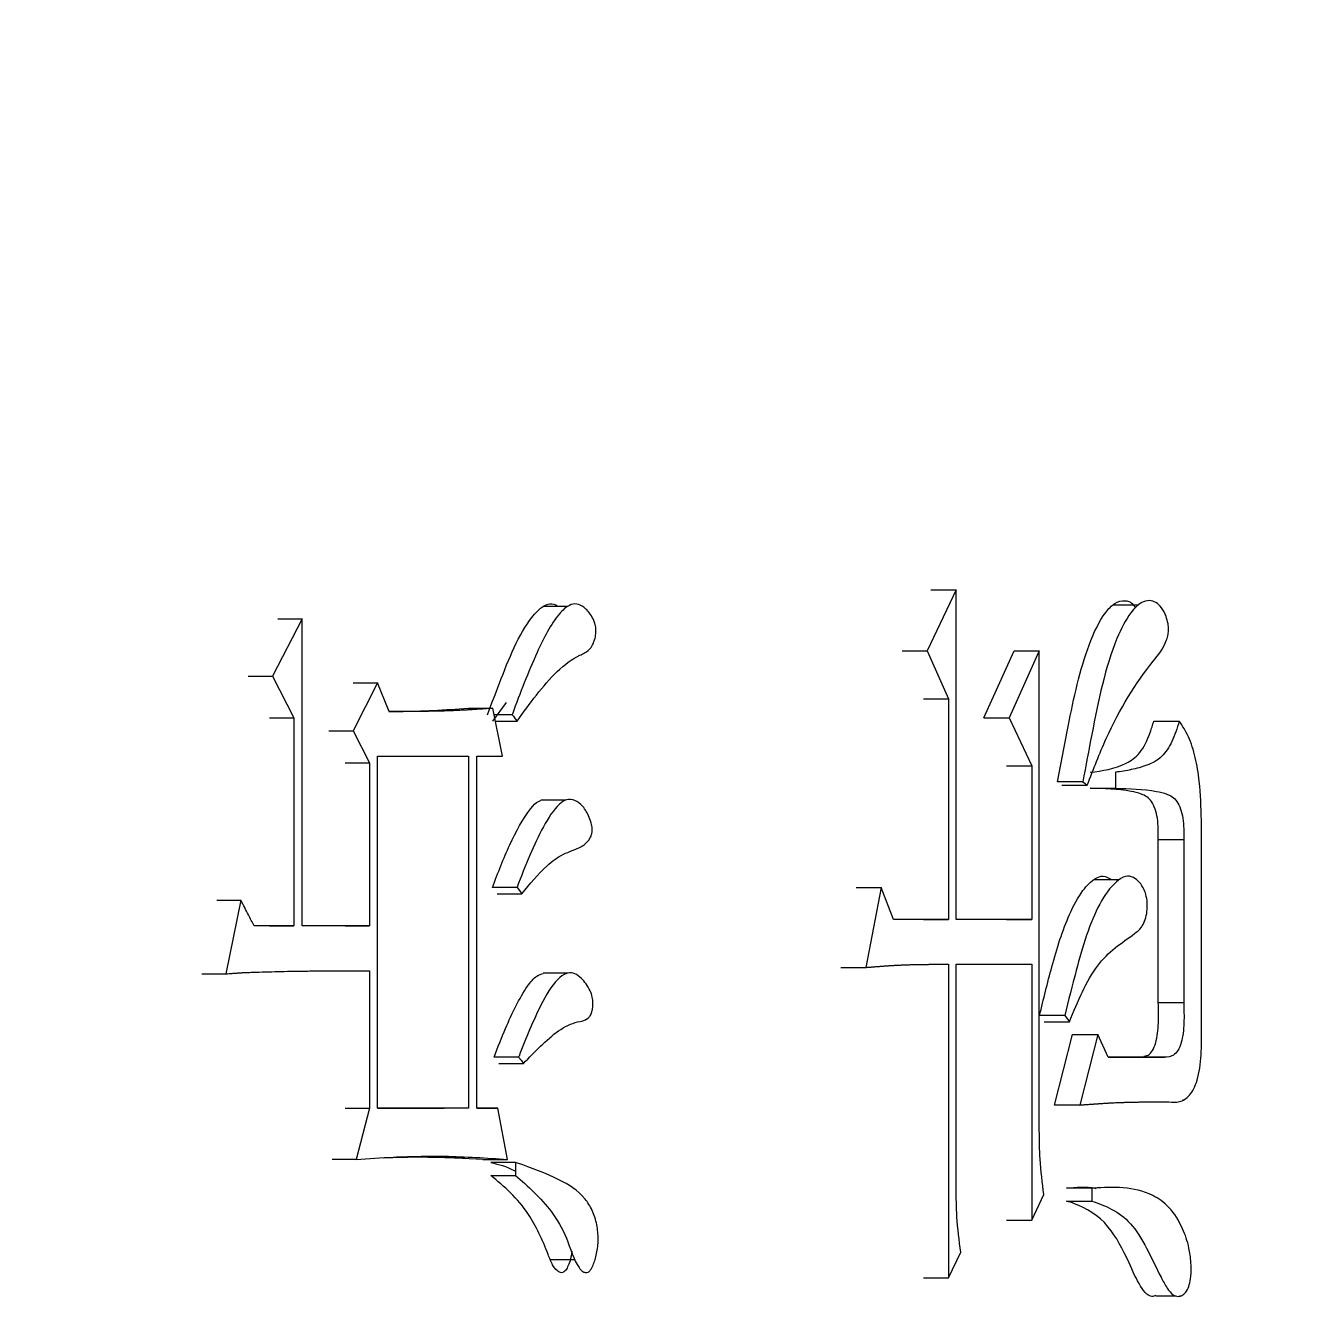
# Model space of a CAD drawing. Header units: millimetres. Extents: x 2085 to 4229, y 754 to 2271.
# Drawn here: x 3133.107 to 3137.425, y 981.681 to 985.978 of the extents above; entities that cross this region are included whole.
import ezdxf

# ---------------------------------------------------------------- set-up
doc = ezdxf.new("R2010")
doc.units = ezdxf.units.MM

msp = doc.modelspace()

# ---------------------------------------------------------------- linework, layer by layer
at = {"color": 7, "linetype": 'Continuous', "lineweight": 25}
for p, q in [((3136.2542, 984.0697), (3136.1562, 983.8642)), ((3136.2541, 982.9556), (3136.2542, 984.0697)), ((3134.9413, 984.0142), (3134.8576, 984.0142)), ((3136.8705, 984.0187), (3136.7841, 984.0187)), ((3134.0422, 983.9723), (3133.9417, 983.7776)), ((3133.9603, 983.9723), (3134.0422, 983.9723)), ((3134.0422, 982.9339), (3134.0422, 983.9723)), ((3136.0713, 983.8642), (3136.1562, 983.8642)), ((3136.1562, 983.8642), (3136.2284, 983.7019)), ((3136.3483, 983.637), (3136.4501, 983.8642)), ((3136.5355, 983.8642), (3136.4336, 983.637)), ((3136.4501, 983.8642), (3136.5355, 983.8642)), ((3136.5355, 982.2416), (3136.5355, 983.8642)), ((3133.8599, 983.7776), (3133.9417, 983.7776)), ((3133.9417, 983.7776), (3134.0143, 983.637)), ((3134.2975, 983.756), (3134.2145, 983.5937)), ((3134.2153, 983.756), (3134.2975, 983.756)), ((3134.3362, 983.6586), (3134.2975, 983.756)), ((3134.7326, 983.6889), (3134.6859, 983.6263)), ((3136.1434, 983.7019), (3136.2284, 983.7019)), ((3136.2284, 983.7019), (3136.2284, 982.9556)), ((3134.6046, 983.6695), (3134.6874, 983.6695)), ((3134.7201, 983.5072), (3134.6874, 983.6695)), ((3134.7528, 983.6479), (3134.6918, 983.6479)), ((3133.9325, 983.637), (3134.0143, 983.637)), ((3134.0143, 983.637), (3134.0143, 982.9339)), ((3134.6961, 983.6263), (3134.7691, 983.6263)), ((3136.3483, 983.637), (3136.4336, 983.637)), ((3136.4336, 983.637), (3136.5101, 983.4748)), ((3136.9228, 983.6263), (3137.0089, 983.6263)), ((3134.1324, 983.5937), (3134.2145, 983.5937)), ((3134.2145, 983.5937), (3134.2699, 983.4856)), ((3134.1877, 983.4856), (3134.2699, 983.4856)), ((3134.2699, 983.4856), (3134.2699, 982.9339)), ((3134.2975, 983.5072), (3134.6055, 983.5072)), ((3134.6328, 983.5072), (3134.7201, 983.5072)), ((3136.4247, 983.4748), (3136.5101, 983.4748)), ((3136.5101, 983.4748), (3136.5101, 982.9556)), ((3136.7935, 983.4532), (3136.7935, 983.3991)), ((3136.6121, 983.4099), (3136.6978, 983.4099)), ((3136.7077, 983.3991), (3136.7935, 983.3991)), ((3134.9336, 983.359), (3134.8499, 983.359)), ((3137.0836, 982.5878), (3137.0836, 983.2909)), ((3136.9378, 983.226), (3137.0239, 983.226)), ((3136.9378, 982.6743), (3136.9378, 983.226)), ((3137.0239, 983.226), (3137.0239, 982.6743)), ((3136.8054, 983.0896), (3136.719, 983.0896)), ((3134.7022, 983.0421), (3134.7854, 983.0421)), ((3135.9161, 983.0637), (3136.0008, 983.0637)), ((3136.0008, 983.0637), (3135.9488, 982.7933)), ((3136.0423, 982.9555), (3136.0008, 983.0637)), ((3133.7536, 983.0204), (3133.8352, 983.0204)), ((3133.8352, 983.0204), (3133.7846, 982.7716)), ((3136.2284, 982.9556), (3136.0423, 982.9555)), ((3136.1434, 982.9556), (3136.2284, 982.9556)), ((3136.5101, 982.9556), (3136.2541, 982.9556)), ((3136.4247, 982.9556), (3136.5101, 982.9556)), ((3134.0143, 982.9339), (3133.8801, 982.9339)), ((3133.9324, 982.9339), (3134.0143, 982.9339)), ((3134.2699, 982.9339), (3134.0422, 982.9339)), ((3134.1877, 982.9339), (3134.2699, 982.9339)), ((3134.2699, 982.7824), (3134.2699, 982.3173)), ((3135.8641, 982.7933), (3135.9488, 982.7933)), ((3136.2284, 982.8041), (3136.2284, 981.744)), ((3136.2541, 982.8041), (3136.5101, 982.8041)), ((3136.2541, 982.0469), (3136.2541, 982.8041)), ((3136.5101, 982.8041), (3136.5101, 981.9387)), ((3133.7031, 982.7716), (3133.7846, 982.7716)), ((3134.9417, 982.7742), (3134.858, 982.7742)), ((3136.9378, 982.6743), (3137.0239, 982.6743)), ((3136.5515, 982.6093), (3136.6371, 982.6093)), ((3136.6218, 982.631), (3136.6371, 982.6093)), ((3136.5868, 982.3282), (3136.6474, 982.5661)), ((3136.6474, 982.5661), (3136.7331, 982.5661)), ((3136.7331, 982.5661), (3136.6724, 982.3282)), ((3136.7683, 982.4904), (3136.7331, 982.5661)), ((3134.7746, 982.4904), (3134.6916, 982.4904)), ((3136.959, 982.4904), (3136.7683, 982.4904)), ((3136.7683, 982.4904), (3136.873, 982.4904)), ((3136.873, 982.4904), (3136.959, 982.4904)), ((3134.7077, 982.4688), (3134.7908, 982.4688)), ((3134.1877, 982.3173), (3134.2699, 982.3173)), ((3134.2699, 982.3173), (3134.2256, 982.1442)), ((3134.6055, 982.3173), (3134.2975, 982.3173)), ((3134.2975, 982.3173), (3134.5225, 982.3173)), ((3134.6055, 982.3173), (3134.5228, 982.3173)), ((3134.7038, 982.3173), (3134.6328, 982.3173)), ((3134.6328, 982.3173), (3134.7038, 982.3173)), ((3134.7364, 982.1442), (3134.7038, 982.3173)), ((3136.6724, 982.3282), (3136.5868, 982.3282)), ((3137.0194, 982.3459), (3137.0253, 982.3459)), ((3134.2256, 982.1442), (3134.1434, 982.1442)), ((3134.6533, 982.1442), (3134.5847, 982.1473)), ((3134.6536, 982.1442), (3134.7364, 982.1442)), ((3134.7637, 982.1334), (3134.6807, 982.1334)), ((3134.7637, 982.1334), (3134.7637, 982.0902)), ((3134.6805, 982.0903), (3134.7637, 982.0903)), ((3136.7129, 982.0469), (3136.6272, 982.0469)), ((3136.7129, 982.0469), (3136.7129, 982.0035)), ((3136.5101, 981.9387), (3136.5508, 982.0253)), ((3136.6272, 982.0035), (3136.7129, 982.0035)), ((3136.2284, 981.744), (3136.2696, 981.8306)), ((3134.8808, 981.8064), (3134.9645, 981.8064)), ((3136.9292, 981.6832), (3136.9983, 981.6832)), ((3137.0112, 981.6832), (3137.0158, 981.6832))]:
    msp.add_line(p, q, dxfattribs=at)
at = {"color": 7, "linetype": 'Continuous', "lineweight": 25, "flags": 128}
for points in [[(3136.1691, 984.0697), (3136.1906, 984.0697), (3136.2224, 984.0697), (3136.2542, 984.0697)], [(3134.7528, 983.6479), (3134.7569, 983.6424), (3134.763, 983.6343), (3134.7691, 983.6263)], [(3134.2975, 982.3173), (3134.2975, 982.9123), (3134.2975, 983.5072)], [(3134.6055, 983.5072), (3134.6055, 982.9123), (3134.6055, 982.3173)], [(3134.6328, 982.3173), (3134.6328, 982.9123), (3134.6328, 983.5072)], [(3136.6826, 983.4207), (3136.6552, 983.4207), (3136.6261, 983.4207), (3136.5969, 983.4207)], [(3136.6826, 983.4207), (3136.6902, 983.4153), (3136.6978, 983.4099)], [(3134.7691, 983.0637), (3134.7388, 983.0637), (3134.7124, 983.0637), (3134.6862, 983.0637)], [(3134.7691, 983.0637), (3134.7773, 983.0529), (3134.7854, 983.0421)], [(3136.6218, 982.631), (3136.5896, 982.631), (3136.5629, 982.631), (3136.5363, 982.631)], [(3134.7746, 982.4904), (3134.7827, 982.4796), (3134.7908, 982.4688)], [(3136.4247, 981.9387), (3136.446, 981.9387), (3136.4673, 981.9387), (3136.4887, 981.9387), (3136.5101, 981.9387)], [(3136.1434, 981.744), (3136.1646, 981.744), (3136.1859, 981.744), (3136.2071, 981.744), (3136.2284, 981.744)]]:
    msp.add_lwpolyline(points, dxfattribs=at)
at = {"color": 7, "linetype": 'Continuous', "lineweight": 25}
for points, knots in [([(3070.6545, 982.719), (3073.2148, 982.7439), (3076.7952, 982.7787), (3082.0645, 983.0574), (3086.5289, 983.3928), (3091.8449, 983.9584), (3097.4139, 984.7317), (3103.2274, 985.7417), (3109.1986, 986.9978), (3115.2747, 988.5085), (3121.4126, 990.2792), (3127.5778, 992.3133), (3133.7414, 994.6128), (3139.8782, 997.1781), (3145.9663, 1000.0084), (3151.9859, 1003.1022), (3157.9186, 1006.4568), (3163.7477, 1010.069), (3169.4575, 1013.9346), (3175.033, 1018.0487), (3180.4603, 1022.4059), (3185.726, 1027.0001), (3190.8173, 1031.8247), (3195.7222, 1036.8723), (3200.4291, 1042.1352), (3204.9269, 1047.6052), (3209.2051, 1053.2734), (3213.2538, 1059.1307), (3217.0634, 1065.1673), (3220.6251, 1071.3732), (3223.9303, 1077.7378), (3226.9712, 1084.2503), (3229.7403, 1090.8996), (3232.2307, 1097.674), (3234.4361, 1104.5616), (3236.3507, 1111.5505), (3237.9693, 1118.6281), (3239.2871, 1125.7818), (3240.3, 1132.9987), (3241.0044, 1140.2659), (3241.3973, 1147.5701), (3241.4762, 1154.898), (3241.2392, 1162.236), (3240.685, 1169.5707), (3239.8129, 1176.8884), (3238.6226, 1184.1754), (3237.1144, 1191.418), (3235.2894, 1198.6026), (3233.149, 1205.7155), (3230.6951, 1212.743), (3227.9303, 1219.6716), (3224.8576, 1226.4879), (3221.4805, 1233.1786), (3217.8029, 1239.7304), (3213.8292, 1246.1304), (3209.5642, 1252.3658), (3205.0131, 1258.4238), (3200.1811, 1264.2921), (3195.074, 1269.9585), (3189.6974, 1275.4111), (3184.2507, 1280.4587), (3178.7773, 1285.1109), (3173.319, 1289.3804), (3167.6941, 1293.4227), (3161.9127, 1297.2312), (3155.9852, 1300.7993), (3149.9228, 1304.1213), (3143.737, 1307.1916), (3137.4404, 1310.005), (3131.0467, 1312.557), (3124.5715, 1314.8431), (3118.0338, 1316.8593), (3111.4589, 1318.6019), (3104.886, 1320.0667), (3098.3922, 1321.2482), (3092.1027, 1322.1453), (3086.579, 1322.7288), (3081.6962, 1323.0964), (3076.8721, 1323.3361), (3070.8977, 1323.4532), (3065.3809, 1323.3429), (3060.1117, 1323.0711), (3055.6473, 1322.7337), (3050.3312, 1322.1687), (3044.7622, 1321.3952), (3038.9488, 1320.3852), (3032.9775, 1319.1292), (3026.9015, 1317.6185), (3020.7635, 1315.8478), (3014.5983, 1313.8136), (3008.4348, 1311.5141), (3002.2979, 1308.9489), (2996.2098, 1306.1186), (2990.1903, 1303.0248), (2984.2575, 1299.6701), (2978.4284, 1296.058), (2972.7187, 1292.1924), (2967.1431, 1288.0783), (2961.7158, 1283.7211), (2956.4502, 1279.1269), (2951.3588, 1274.3023), (2946.4539, 1269.2547), (2941.7471, 1263.9917), (2937.2493, 1258.5218), (2932.9711, 1252.8535), (2928.9224, 1246.9963), (2925.1127, 1240.9597), (2921.5509, 1234.7538), (2918.2462, 1228.389), (2915.2035, 1221.8771), (2912.4415, 1215.2256), (2910.1044, 1208.9436), (2908.8259, 1204.8384), (2908.2627, 1203.03)], [0, 0, 0, 0, 0.010207, 0.014274, 0.021037, 0.028056, 0.035587, 0.043451, 0.051578, 0.059911, 0.06841, 0.077044, 0.085791, 0.094634, 0.103558, 0.112554, 0.121612, 0.130726, 0.13989, 0.149098, 0.158347, 0.167633, 0.176954, 0.186306, 0.195688, 0.205098, 0.214535, 0.223996, 0.233481, 0.242989, 0.252518, 0.262068, 0.271639, 0.281229, 0.290838, 0.300466, 0.310113, 0.319778, 0.329461, 0.339162, 0.348881, 0.358618, 0.368373, 0.378146, 0.387938, 0.397748, 0.407578, 0.417427, 0.427296, 0.437185, 0.447097, 0.457031, 0.466988, 0.47697, 0.486979, 0.497016, 0.507082, 0.517181, 0.527315, 0.537488, 0.547704, 0.556915, 0.566123, 0.575327, 0.584526, 0.593719, 0.602905, 0.612082, 0.621247, 0.630396, 0.639524, 0.64862, 0.657668, 0.666638, 0.675463, 0.683979, 0.691963, 0.697606, 0.703501, 0.71122, 0.721427, 0.725494, 0.732257, 0.739276, 0.746807, 0.754671, 0.762798, 0.771131, 0.77963, 0.788264, 0.797011, 0.805853, 0.814778, 0.823774, 0.832832, 0.841946, 0.85111, 0.860318, 0.869567, 0.878853, 0.888174, 0.897526, 0.906908, 0.916318, 0.925755, 0.935216, 0.944701, 0.954208, 0.963738, 0.973288, 0.982858, 0.992449, 1, 1, 1, 1]), ([(3136.5969, 983.4207), (3136.6087, 983.4833), (3136.6385, 983.642), (3136.6834, 983.8477), (3136.7458, 983.9815), (3136.7905, 984.0275), (3136.8218, 984.0363), (3136.8463, 984.0292), (3136.8564, 984.0152), (3136.8597, 984.0105)], [0, 0, 0, 0, 0.230113, 0.582915, 0.761626, 0.839199, 0.91746, 0.972398, 1, 1, 1, 1]), ([(3136.6978, 983.4098), (3136.7185, 983.4634), (3136.7812, 983.6255), (3136.876, 983.7789), (3136.9581, 983.8731), (3136.9713, 983.918), (3136.9728, 983.9372), (3136.9708, 983.9584), (3136.9636, 983.9843), (3136.9497, 984.0107), (3136.9299, 984.0295), (3136.9065, 984.0358), (3136.8767, 984.0274), (3136.8368, 983.9879), (3136.767, 983.8508), (3136.7242, 983.6409), (3136.6925, 983.4745), (3136.6826, 983.4209), (3136.6826, 983.4207)], [0, 0, 0, 0, 0.116248, 0.351545, 0.417546, 0.429975, 0.440278, 0.450547, 0.466965, 0.490882, 0.515264, 0.540739, 0.570383, 0.616277, 0.689853, 0.900941, 0.999644, 1, 1, 1, 1]), ([(3134.6696, 983.6479), (3134.6848, 983.6886), (3134.7304, 983.8115), (3134.7882, 983.9486), (3134.8533, 984.0143), (3134.8802, 984.0247), (3134.8987, 984.0223), (3134.9063, 984.0143), (3134.9065, 984.0142)], [0, 0, 0, 0, 0.248256, 0.747976, 0.841052, 0.91959, 0.998812, 1, 1, 1, 1]), ([(3134.7691, 983.6263), (3134.7908, 983.6561), (3134.8562, 983.7457), (3134.9378, 983.8342), (3135.0085, 983.8597), (3135.0254, 983.8832), (3135.0331, 983.9043), (3135.0364, 983.9254), (3135.0357, 983.9442), (3135.0308, 983.9639), (3135.0177, 983.9891), (3134.9971, 984.0114), (3134.9712, 984.0251), (3134.9419, 984.0185), (3134.8917, 983.9718), (3134.8269, 983.8425), (3134.7792, 983.7209), (3134.753, 983.6486), (3134.7528, 983.6479)], [0, 0, 0, 0, 0.113222, 0.341327, 0.387566, 0.408095, 0.428648, 0.444625, 0.457844, 0.471063, 0.493511, 0.536211, 0.570053, 0.604097, 0.65629, 0.801568, 0.997978, 1, 1, 1, 1]), ([(3134.3361, 983.6589), (3134.3472, 983.6589), (3134.3977, 983.659), (3134.4872, 983.6619), (3134.5653, 983.667), (3134.6044, 983.6695)], [0, 0, 0, 0, 0.123403, 0.561636, 1, 1, 1, 1]), ([(3134.6874, 983.6695), (3134.6779, 983.6688), (3134.6635, 983.6678), (3134.648, 983.6667), (3134.6397, 983.6662), (3134.6349, 983.6659), (3134.6289, 983.6655), (3134.6241, 983.6652), (3134.6181, 983.6648), (3134.6134, 983.6645), (3134.6074, 983.6641), (3134.6026, 983.6639), (3134.5966, 983.6635), (3134.5918, 983.6633), (3134.5858, 983.6629), (3134.5798, 983.6626), (3134.5738, 983.6623), (3134.5679, 983.662), (3134.5619, 983.6618), (3134.5547, 983.6614), (3134.5475, 983.6612), (3134.5415, 983.6609), (3134.5355, 983.6607), (3134.5271, 983.6604), (3134.5175, 983.6602), (3134.5091, 983.6599), (3134.5031, 983.6598), (3134.4983, 983.6597), (3134.4922, 983.6596), (3134.4874, 983.6595), (3134.4814, 983.6594), (3134.4766, 983.6593), (3134.4706, 983.6592), (3134.4646, 983.6591), (3134.4586, 983.659), (3134.4526, 983.659), (3134.4477, 983.6589), (3134.4417, 983.6589), (3134.4369, 983.6588), (3134.4309, 983.6588), (3134.4261, 983.6587), (3134.42, 983.6587), (3134.4152, 983.6587), (3134.4092, 983.6587), (3134.4044, 983.6587), (3134.3983, 983.6586), (3134.3935, 983.6586), (3134.3875, 983.6586), (3134.3827, 983.6586), (3134.3766, 983.6586), (3134.3718, 983.6586), (3134.3658, 983.6586), (3134.3609, 983.6586), (3134.3549, 983.6586), (3134.3501, 983.6586), (3134.3434, 983.6586), (3134.3392, 983.6586), (3134.3362, 983.6586)], [0, 0, 0, 0, 0.082056, 0.123084, 0.133341, 0.153855, 0.164112, 0.184626, 0.194883, 0.215397, 0.225654, 0.246168, 0.256425, 0.276939, 0.287196, 0.30771, 0.328224, 0.338481, 0.358995, 0.379509, 0.400023, 0.420537, 0.430794, 0.451308, 0.492336, 0.51285, 0.523107, 0.543621, 0.553878, 0.574392, 0.584649, 0.605163, 0.61542, 0.635934, 0.656448, 0.666705, 0.687219, 0.697476, 0.71799, 0.728247, 0.748761, 0.759018, 0.779532, 0.789789, 0.810303, 0.82056, 0.841074, 0.851331, 0.871845, 0.882102, 0.902616, 0.912873, 0.933387, 0.943644, 0.964158, 0.974415, 1, 1, 1, 1]), ([(3136.7077, 983.4532), (3136.7488, 983.4584), (3136.8063, 983.4658), (3136.8776, 983.5131), (3136.9065, 983.5727), (3136.9189, 983.6134), (3136.9228, 983.6263)], [0, 0, 0, 0, 0.501394, 0.702631, 0.905702, 1, 1, 1, 1]), ([(3137.0089, 983.6263), (3137.0012, 983.602), (3136.9861, 983.5542), (3136.9482, 983.4979), (3136.8992, 983.4761), (3136.8467, 983.4607), (3136.8112, 983.4557), (3136.7935, 983.4532)], [0, 0, 0, 0, 0.1777081, 0.35, 0.5672223, 0.7837017, 1, 1, 1, 1]), ([(3137.0836, 983.2909), (3137.0825, 983.3353), (3137.0808, 983.4081), (3137.0644, 983.5037), (3137.042, 983.5758), (3137.0198, 983.6096), (3137.0089, 983.6263)], [0, 0, 0, 0, 0.347259, 0.569852, 0.787887, 1, 1, 1, 1]), ([(3136.9378, 983.226), (3136.9381, 983.2503), (3136.9386, 983.2976), (3136.9171, 983.3618), (3136.8813, 983.3811), (3136.8124, 983.3962), (3136.7541, 983.3978), (3136.7077, 983.3991)], [0, 0, 0, 0, 0.130352, 0.254709, 0.382976, 0.510106, 1, 1, 1, 1]), ([(3136.7935, 983.3991), (3136.8399, 983.3978), (3136.8983, 983.3962), (3136.9673, 983.3811), (3137.0031, 983.3619), (3137.0246, 983.2977), (3137.0241, 983.2503), (3137.0239, 983.226)], [0, 0, 0, 0, 0.490042, 0.617207, 0.745492, 0.869777, 1, 1, 1, 1]), ([(3134.686, 983.0637), (3134.7047, 983.1127), (3134.7424, 983.2111), (3134.7956, 983.3077), (3134.8349, 983.3537), (3134.8471, 983.3567), (3134.8499, 983.3574)], [0, 0, 0, 0, 0.419977, 0.842492, 0.96479, 1, 1, 1, 1]), ([(3134.7854, 983.0421), (3134.8127, 983.0756), (3134.8568, 983.1298), (3134.9255, 983.1804), (3134.9756, 983.1932), (3135.0076, 983.216), (3135.0191, 983.2357), (3135.0229, 983.248), (3135.0238, 983.2615), (3135.0212, 983.2801), (3135.0114, 983.3084), (3134.9927, 983.3402), (3134.9652, 983.3605), (3134.9369, 983.3641), (3134.8985, 983.3362), (3134.8568, 983.27), (3134.8108, 983.1726), (3134.7831, 983.101), (3134.7692, 983.064), (3134.7691, 983.0637)], [0, 0, 0, 0, 0.157954, 0.255242, 0.35249, 0.401724, 0.417192, 0.427834, 0.438557, 0.45242, 0.478029, 0.52635, 0.573066, 0.619079, 0.658607, 0.768684, 0.881292, 0.999134, 1, 1, 1, 1]), ([(3136.5363, 982.631), (3136.5497, 982.686), (3136.5788, 982.8049), (3136.6245, 982.9535), (3136.678, 983.0518), (3136.7181, 983.0928), (3136.7515, 983.1058), (3136.7684, 983.0964), (3136.7769, 983.0917)], [0, 0, 0, 0, 0.257863, 0.558231, 0.726196, 0.856576, 0.928062, 1, 1, 1, 1]), ([(3136.6371, 982.6093), (3136.6661, 982.679), (3136.7249, 982.8199), (3136.8226, 982.8812), (3136.8784, 982.9233), (3136.8926, 982.9481), (3136.8993, 982.9749), (3136.9016, 983.0045), (3136.8986, 983.0332), (3136.8891, 983.0604), (3136.8741, 983.0829), (3136.8527, 983.1007), (3136.825, 983.104), (3136.7842, 983.0766), (3136.7176, 982.984), (3136.6669, 982.8142), (3136.6343, 982.6818), (3136.6218, 982.631)], [0, 0, 0, 0, 0.175531, 0.354652, 0.388166, 0.407747, 0.427401, 0.446675, 0.466945, 0.484382, 0.511375, 0.539761, 0.574487, 0.616877, 0.705288, 0.887114, 1, 1, 1, 1]), ([(3133.8801, 982.9339), (3133.8737, 982.9462), (3133.863, 982.9668), (3133.848, 982.9957), (3133.8395, 983.0122), (3133.8352, 983.0204)], [0, 0, 0, 0, 0.428366, 0.714182, 1, 1, 1, 1]), ([(3133.7846, 982.7716), (3133.7882, 982.7719), (3133.7953, 982.7725), (3133.8042, 982.7731), (3133.8131, 982.7738), (3133.8203, 982.7743), (3133.8292, 982.7749), (3133.8363, 982.7754), (3133.8434, 982.7758), (3133.8505, 982.7761), (3133.8577, 982.7764), (3133.8701, 982.7769), (3133.9075, 982.7781), (3133.9572, 982.7796), (3134.0139, 982.7808), (3134.0493, 982.7811), (3134.0741, 982.7814), (3134.0864, 982.7815), (3134.0935, 982.7816), (3134.1006, 982.7816), (3134.1076, 982.7817), (3134.1165, 982.7818), (3134.1235, 982.7818), (3134.1323, 982.7819), (3134.1394, 982.7819), (3134.1464, 982.782), (3134.1535, 982.782), (3134.1606, 982.7821), (3134.1694, 982.7821), (3134.1764, 982.7821), (3134.1852, 982.7822), (3134.1923, 982.7822), (3134.1993, 982.7822), (3134.2063, 982.7823), (3134.2134, 982.7823), (3134.2204, 982.7823), (3134.2257, 982.7823), (3134.2301, 982.7823), (3134.2345, 982.7823), (3134.238, 982.7824), (3134.2424, 982.7824), (3134.2459, 982.7824), (3134.2503, 982.7824), (3134.2538, 982.7824), (3134.2573, 982.7824), (3134.2624, 982.7824), (3134.2666, 982.7824), (3134.2699, 982.7824)], [0, 0, 0, 0, 0.021887, 0.043773, 0.054717, 0.076603, 0.087547, 0.109433, 0.120377, 0.13132, 0.153207, 0.16415, 0.207923, 0.383017, 0.470564, 0.558111, 0.601884, 0.623771, 0.634714, 0.645657, 0.667544, 0.678487, 0.700374, 0.711317, 0.733204, 0.744147, 0.755091, 0.776977, 0.787921, 0.809807, 0.820751, 0.842637, 0.853581, 0.864524, 0.886411, 0.897354, 0.908297, 0.919241, 0.924712, 0.935656, 0.941127, 0.952071, 0.957542, 0.968486, 0.973957, 0.979429, 1, 1, 1, 1]), ([(3135.9488, 982.7933), (3135.9505, 982.7934), (3135.9539, 982.7937), (3135.959, 982.7941), (3135.9641, 982.7946), (3135.9693, 982.795), (3135.9735, 982.7953), (3135.9778, 982.7957), (3135.9821, 982.796), (3135.9872, 982.7964), (3135.9914, 982.7968), (3135.9957, 982.7971), (3136, 982.7974), (3136.0051, 982.7978), (3136.0093, 982.7981), (3136.0136, 982.7984), (3136.0179, 982.7987), (3136.0221, 982.799), (3136.0264, 982.7993), (3136.0307, 982.7996), (3136.0358, 982.7999), (3136.04, 982.8002), (3136.0443, 982.8004), (3136.0485, 982.8006), (3136.0528, 982.8009), (3136.0571, 982.8011), (3136.0613, 982.8013), (3136.0664, 982.8015), (3136.0707, 982.8017), (3136.0749, 982.8019), (3136.0792, 982.802), (3136.0834, 982.8022), (3136.0877, 982.8023), (3136.0919, 982.8025), (3136.097, 982.8026), (3136.1013, 982.8028), (3136.1055, 982.8029), (3136.1098, 982.803), (3136.114, 982.8031), (3136.1183, 982.8032), (3136.1225, 982.8033), (3136.1268, 982.8034), (3136.131, 982.8034), (3136.1353, 982.8035), (3136.1404, 982.8036), (3136.1446, 982.8036), (3136.1489, 982.8037), (3136.1531, 982.8037), (3136.1573, 982.8038), (3136.1616, 982.8038), (3136.1658, 982.8039), (3136.1709, 982.8039), (3136.1752, 982.8039), (3136.1794, 982.804), (3136.1836, 982.804), (3136.1879, 982.804), (3136.1921, 982.804), (3136.1963, 982.804), (3136.2014, 982.804), (3136.2057, 982.8041), (3136.2099, 982.8041), (3136.2141, 982.8041), (3136.2183, 982.8041), (3136.2231, 982.8041), (3136.2262, 982.8041), (3136.2284, 982.8041)], [0, 0, 0, 0, 0.018243, 0.036487, 0.05473, 0.072974, 0.091217, 0.100339, 0.118582, 0.136826, 0.155069, 0.164191, 0.182434, 0.200678, 0.218921, 0.228043, 0.246286, 0.26453, 0.273652, 0.291895, 0.310138, 0.328382, 0.337504, 0.355747, 0.37399, 0.383112, 0.401356, 0.419599, 0.437843, 0.446964, 0.465208, 0.483451, 0.492573, 0.510816, 0.52906, 0.547303, 0.556425, 0.574668, 0.592912, 0.602033, 0.620277, 0.63852, 0.647642, 0.665886, 0.684129, 0.702372, 0.711494, 0.729738, 0.747981, 0.757103, 0.775346, 0.79359, 0.811833, 0.820955, 0.839198, 0.857442, 0.866563, 0.884807, 0.90305, 0.921294, 0.930415, 0.948659, 0.966902, 0.976024, 1, 1, 1, 1]), ([(3134.6914, 982.4904), (3134.7042, 982.523), (3134.7379, 982.6087), (3134.7843, 982.7052), (3134.831, 982.7649), (3134.8507, 982.7708), (3134.858, 982.773)], [0, 0, 0, 0, 0.283457, 0.74635, 0.905734, 1, 1, 1, 1]), ([(3134.7908, 982.4688), (3134.81, 982.4885), (3134.8678, 982.5481), (3134.9405, 982.6084), (3135.0012, 982.6127), (3135.017, 982.6294), (3135.0225, 982.6431), (3135.0257, 982.6597), (3135.0261, 982.6787), (3135.0226, 982.7005), (3135.0088, 982.732), (3134.9869, 982.7582), (3134.9597, 982.7772), (3134.9331, 982.7743), (3134.8925, 982.7452), (3134.8378, 982.6469), (3134.7982, 982.5526), (3134.775, 982.4915), (3134.7746, 982.4904)], [0, 0, 0, 0, 0.107766, 0.324959, 0.382514, 0.397632, 0.412828, 0.427374, 0.444539, 0.463227, 0.487605, 0.551575, 0.589695, 0.627994, 0.678884, 0.799951, 0.99622, 1, 1, 1, 1]), ([(3136.8885, 982.4936), (3136.8935, 982.4939), (3136.9042, 982.4944), (3136.9189, 982.5115), (3136.9337, 982.5473), (3136.94, 982.6057), (3136.9385, 982.6513), (3136.9378, 982.6743)], [0, 0, 0, 0, 0.123833, 0.265729, 0.412685, 0.704407, 1, 1, 1, 1]), ([(3137.0239, 982.6743), (3137.0246, 982.6513), (3137.0261, 982.6057), (3137.0198, 982.5475), (3137.005, 982.5112), (3136.9854, 982.4903), (3136.9693, 982.4904), (3136.959, 982.4904)], [0, 0, 0, 0, 0.261231, 0.519065, 0.649006, 0.774533, 1, 1, 1, 1]), ([(3136.974, 982.339), (3136.9858, 982.3379), (3137.0095, 982.3357), (3137.0452, 982.3561), (3137.0738, 982.4138), (3137.0852, 982.4977), (3137.0841, 982.5576), (3137.0836, 982.5878)], [0, 0, 0, 0, 0.177715, 0.356357, 0.541048, 0.768767, 1, 1, 1, 1]), ([(3136.6724, 982.3282), (3136.6742, 982.3283), (3136.6778, 982.3286), (3136.6832, 982.329), (3136.6886, 982.3294), (3136.694, 982.3298), (3136.6994, 982.3302), (3136.7039, 982.3305), (3136.7084, 982.3308), (3136.7129, 982.3312), (3136.7182, 982.3316), (3136.7236, 982.3319), (3136.7281, 982.3323), (3136.7326, 982.3326), (3136.7371, 982.3329), (3136.7416, 982.3332), (3136.746, 982.3335), (3136.7505, 982.3337), (3136.7559, 982.3341), (3136.7613, 982.3344), (3136.7658, 982.3347), (3136.7702, 982.3349), (3136.7747, 982.3352), (3136.7801, 982.3354), (3136.7846, 982.3357), (3136.7908, 982.336), (3136.7971, 982.3363), (3136.8042, 982.3365), (3136.8087, 982.3367), (3136.8132, 982.3369), (3136.8176, 982.337), (3136.8221, 982.3372), (3136.8266, 982.3373), (3136.8311, 982.3375), (3136.8364, 982.3376), (3136.8418, 982.3378), (3136.8462, 982.3379), (3136.8507, 982.338), (3136.8552, 982.3381), (3136.8605, 982.3382), (3136.865, 982.3382), (3136.8694, 982.3383), (3136.8739, 982.3384), (3136.8793, 982.3385), (3136.8837, 982.3385), (3136.8882, 982.3386), (3136.8926, 982.3386), (3136.898, 982.3387), (3136.9024, 982.3387), (3136.9069, 982.3387), (3136.9113, 982.3388), (3136.9167, 982.3388), (3136.9211, 982.3388), (3136.9256, 982.3389), (3136.93, 982.3389), (3136.9354, 982.3389), (3136.9398, 982.3389), (3136.9443, 982.3389), (3136.9487, 982.3389), (3136.954, 982.3389), (3136.9585, 982.339), (3136.9629, 982.339), (3136.9678, 982.339), (3136.9718, 982.339), (3136.974, 982.339)], [0, 0, 0, 0, 0.017781, 0.035561, 0.053342, 0.071122, 0.088903, 0.106683, 0.115574, 0.133354, 0.151135, 0.168916, 0.186696, 0.195586, 0.213367, 0.231148, 0.240038, 0.257818, 0.275599, 0.29338, 0.31116, 0.320051, 0.337831, 0.355612, 0.373392, 0.382283, 0.417844, 0.435624, 0.453405, 0.462295, 0.480076, 0.497857, 0.506747, 0.524527, 0.542308, 0.560089, 0.577869, 0.586759, 0.60454, 0.622321, 0.640101, 0.648992, 0.666772, 0.684553, 0.702333, 0.711224, 0.729004, 0.746785, 0.764565, 0.773456, 0.791236, 0.809017, 0.826797, 0.835688, 0.853468, 0.871249, 0.889029, 0.89792, 0.9157, 0.933481, 0.951262, 0.960152, 0.977932, 1, 1, 1, 1]), ([(3136.5508, 982.0253), (3136.5457, 982.065), (3136.5366, 982.1362), (3136.5358, 982.2093), (3136.5355, 982.2416)], [0, 0, 0, 0, 0.558835, 1, 1, 1, 1]), ([(3134.2256, 982.1442), (3134.2676, 982.147), (3134.3148, 982.1502), (3134.3723, 982.1529), (3134.4298, 982.1549), (3134.5534, 982.1566), (3134.6656, 982.149), (3134.7364, 982.1442)], [0, 0, 0, 0, 0.2447343, 0.2753248, 0.336506, 0.5812465, 1, 1, 1, 1]), ([(3134.3183, 982.15), (3134.3592, 982.1515), (3134.4217, 982.1538), (3134.5344, 982.1509), (3134.5754, 982.1493), (3134.5915, 982.1486), (3134.5921, 982.1485), (3134.5923, 982.1485)], [0, 0, 0, 0, 0.537965, 0.821873, 0.950268, 0.983843, 1, 1, 1, 1]), ([(3134.6805, 982.1334), (3134.7072, 982.1273), (3134.7354, 982.1209), (3134.7621, 982.1047), (3134.7637, 982.1038)], [0, 0, 0, 0, 0.943062, 1, 1, 1, 1]), ([(3134.7637, 982.0903), (3134.806, 982.0534), (3134.8695, 981.9981), (3134.9396, 981.8842), (3134.9626, 981.795), (3134.9902, 981.765), (3135.0011, 981.7605), (3135.0098, 981.7622), (3135.0187, 981.7705), (3135.0295, 981.7909), (3135.0395, 981.8263), (3135.0453, 981.8739), (3135.0401, 981.9261), (3135.0244, 981.9741), (3134.9842, 982.0363), (3134.8961, 982.0864), (3134.8162, 982.1169), (3134.7659, 982.1327), (3134.7637, 982.1334)], [0, 0, 0, 0, 0.1930812, 0.2901568, 0.3867544, 0.4079782, 0.4214469, 0.4325975, 0.4437544, 0.4622043, 0.496546, 0.5338287, 0.5720704, 0.6152668, 0.6592885, 0.7890274, 0.9907551, 1, 1, 1, 1]), ([(3134.9554, 981.8331), (3134.9534, 981.8222), (3134.9499, 981.8032), (3134.9411, 981.7811), (3134.9326, 981.7673), (3134.9238, 981.7611), (3134.9144, 981.7611), (3134.9022, 981.7687), (3134.8872, 981.7889), (3134.8602, 981.8606), (3134.8017, 981.9891), (3134.7257, 982.0525), (3134.6805, 982.0903)], [0, 0, 0, 0, 0.052352, 0.091245, 0.123383, 0.145705, 0.168025, 0.200351, 0.251226, 0.32, 0.595425, 1, 1, 1, 1]), ([(3136.2696, 981.8306), (3136.2644, 981.8703), (3136.2553, 981.9415), (3136.2545, 982.0146), (3136.2541, 982.0469)], [0, 0, 0, 0, 0.558835, 1, 1, 1, 1]), ([(3136.6272, 982.0469), (3136.6598, 982.0502), (3136.6937, 982.0536), (3136.7271, 982.0461), (3136.7283, 982.0459)], [0, 0, 0, 0, 0.963669, 1, 1, 1, 1]), ([(3136.7129, 982.0035), (3136.7591, 981.9869), (3136.8525, 981.9533), (3136.9211, 981.796), (3136.9661, 981.7097), (3136.9856, 981.6858), (3137.0046, 981.6791), (3137.0206, 981.6843), (3137.0342, 981.6979), (3137.0439, 981.7201), (3137.0494, 981.7542), (3137.0494, 981.7974), (3137.0415, 981.8543), (3137.0178, 981.9215), (3136.9762, 981.9872), (3136.8745, 982.0552), (3136.7837, 982.0505), (3136.7146, 982.047), (3136.7129, 982.0469)], [0, 0, 0, 0, 0.166517, 0.336736, 0.370754, 0.398968, 0.419707, 0.44043, 0.457693, 0.475082, 0.493885, 0.523597, 0.555079, 0.603262, 0.6747, 0.747935, 0.993843, 1, 1, 1, 1]), ([(3136.9292, 981.6836), (3136.9247, 981.6823), (3136.9145, 981.6792), (3136.896, 981.689), (3136.8689, 981.7263), (3136.8317, 981.814), (3136.7658, 981.9398), (3136.6852, 981.985), (3136.6361, 982.0006), (3136.6272, 982.0035)], [0, 0, 0, 0, 0.03863, 0.087354, 0.158017, 0.316578, 0.581064, 0.923841, 1, 1, 1, 1])]:
    msp.add_open_spline(points, degree=3, knots=knots, dxfattribs=at)

doc.saveas('drawing.dxf')
